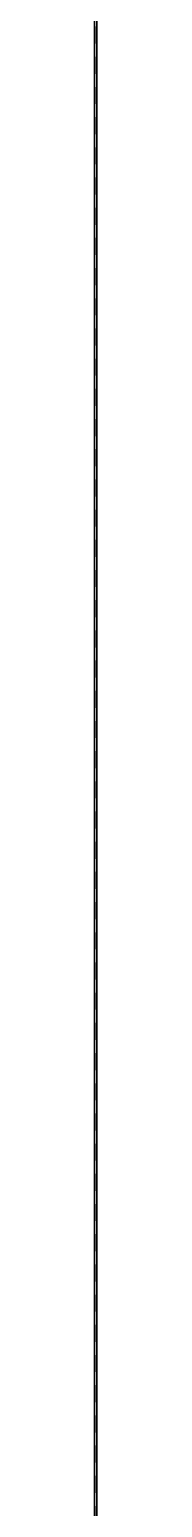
# Model space of a CAD drawing. Extents: x 11992 to 29481, y -6727 to 6811.
# Drawn here: x 14399.61 to 14399.63, y 1863.53 to 1874.64 of the extents above; entities that cross this region are included whole.
import ezdxf

# ---------------------------------------------------------------- set-up
doc = ezdxf.new("R2010")
doc.units = 0
doc.header["$MEASUREMENT"] = 0
doc.linetypes.add('DASHED', pattern=[19.05, 12.7, -6.35])
doc.layers.get('0').update_dxf_attribs({"color": 8, "linetype": 'CONTINUOUS'})
doc.layers.add('DQ-BEAM-DASH', color=8, linetype='DASHED')
doc.layers.add('WALL', color=8, linetype='CONTINUOUS')

# ---------------------------------------------------------------- blocks, each defined once
blk = doc.blocks.new('MB-B')
at = {"layer": 'DQ-BEAM-DASH', "ltscale": 0.01}
blk.add_line((-15700, 7400), (-15700, 5200.001), dxfattribs=at)

msp = doc.modelspace()

# ---------------------------------------------------------------- linework, layer by layer
for p, q in [((14399.619, 630.595, -2440.428), (14399.629, 3630.597, -2440.428)), ((14399.625, 1873.984, -1993.265), (14399.625, 1874.923, -2006.062)), ((14399.625, 1874.837, -2057.245), (14399.625, 1873.855, -2070.039)), ((14399.625, 1874.444, -2441.52), (14399.625, 1874.445, -2441.586)), ((14399.625, 1874.445, -2441.586), (14399.625, 1874.442, -2441.652)), ((14399.625, 1874.439, -2441.455), (14399.625, 1874.444, -2441.52)), ((14399.625, 1874.442, -2441.652), (14399.625, 1874.434, -2441.717)), ((14399.625, 1874.43, -2441.39), (14399.625, 1874.439, -2441.455)), ((14399.625, 1874.434, -2441.717), (14399.625, 1874.423, -2441.783)), ((14399.625, 1874.417, -2441.327), (14399.625, 1874.43, -2441.39)), ((14399.625, 1874.423, -2441.783), (14399.625, 1874.408, -2441.848)), ((14399.625, 1874.362, -2441.085), (14399.625, 1874.418, -2441.327)), ((14399.625, 1874.408, -2441.848), (14399.625, 1874.389, -2441.911)), ((14399.625, 1874.389, -2441.911), (14399.625, 1874.367, -2441.974)), ((14399.625, 1874.367, -2441.974), (14399.625, 1874.341, -2442.035)), ((14399.625, 1874.306, -2440.844), (14399.625, 1874.362, -2441.085)), ((14399.625, 1874.341, -2442.035), (14399.625, 1874.311, -2442.093)), ((14399.625, 1874.311, -2442.093), (14399.625, 1874.275, -2442.155)), ((14399.625, 1874.25, -2440.602), (14399.625, 1874.306, -2440.844)), ((14399.625, 1874.275, -2442.155), (14399.625, 1874.235, -2442.215)), ((14399.625, 1874.193, -2440.361), (14399.625, 1874.25, -2440.602)), ((14399.625, 1874.235, -2442.215), (14399.625, 1874.192, -2442.272)), ((14399.625, 1874.137, -2440.119), (14399.625, 1874.193, -2440.361)), ((14399.625, 1874.192, -2442.272), (14399.625, 1874.145, -2442.326)), ((14399.625, 1874.145, -2442.326), (14399.625, 1874.095, -2442.378)), ((14399.625, 1874.081, -2439.878), (14399.625, 1874.137, -2440.119)), ((14399.625, 1874.095, -2442.378), (14399.625, 1874.043, -2442.428)), ((14399.625, 1874.025, -2439.636), (14399.625, 1874.081, -2439.878)), ((14399.625, 1874.043, -2442.428), (14399.625, 1873.988, -2442.475)), ((14399.625, 1873.968, -2439.395), (14399.625, 1874.025, -2439.636)), ((14399.625, 1873.988, -2442.475), (14399.625, 1873.932, -2442.52)), ((14399.625, 1872.661, -1980.467), (14399.625, 1873.984, -1993.265)), ((14399.625, 1873.912, -2439.153), (14399.625, 1873.968, -2439.395)), ((14399.625, 1873.932, -2442.52), (14399.625, 1873.873, -2442.564)), ((14399.625, 1873.856, -2438.912), (14399.625, 1873.912, -2439.153)), ((14399.625, 1873.873, -2442.564), (14399.625, 1873.813, -2442.605)), ((14399.625, 1873.799, -2438.67), (14399.625, 1873.856, -2438.912)), ((14399.625, 1873.855, -2070.039), (14399.625, 1872.488, -2082.832)), ((14399.625, 1873.813, -2442.605), (14399.625, 1873.752, -2442.645)), ((14399.625, 1873.743, -2438.429), (14399.625, 1873.799, -2438.67)), ((14399.625, 1873.752, -2442.645), (14399.625, 1873.689, -2442.682)), ((14399.625, 1873.724, -2438.357), (14399.625, 1873.743, -2438.429)), ((14399.625, 1873.7, -2438.288), (14399.625, 1873.724, -2438.357)), ((14399.625, 1873.672, -2438.221), (14399.625, 1873.7, -2438.288)), ((14399.625, 1873.689, -2442.682), (14399.625, 1873.639, -2442.711)), ((14399.625, 1873.638, -2438.156), (14399.625, 1873.672, -2438.221)), ((14399.625, 1873.639, -2442.711), (14399.625, 1873.589, -2442.739)), ((14399.625, 1873.6, -2438.093), (14399.625, 1873.638, -2438.156)), ((14399.625, 1873.559, -2438.033), (14399.625, 1873.6, -2438.093)), ((14399.625, 1873.589, -2442.739), (14399.625, 1873.538, -2442.765)), ((14399.625, 1873.513, -2437.975), (14399.625, 1873.559, -2438.033)), ((14399.625, 1873.538, -2442.765), (14399.625, 1873.487, -2442.791)), ((14399.625, 1873.463, -2437.921), (14399.625, 1873.513, -2437.975)), ((14399.625, 1873.487, -2442.791), (14399.625, 1873.436, -2442.816)), ((14399.625, 1873.41, -2437.87), (14399.625, 1873.463, -2437.921)), ((14399.625, 1873.436, -2442.816), (14399.625, 1873.384, -2442.841)), ((14399.625, 1873.355, -2437.823), (14399.625, 1873.41, -2437.87)), ((14399.625, 1873.384, -2442.841), (14399.625, 1873.332, -2442.865)), ((14399.625, 1873.296, -2437.78), (14399.625, 1873.355, -2437.823)), ((14399.625, 1873.342, -2436.627), (14399.625, 1873.349, -2436.732)), ((14399.625, 1873.349, -2436.732), (14399.625, 1873.347, -2436.835)), ((14399.625, 1873.347, -2436.835), (14399.625, 1873.336, -2436.934)), ((14399.625, 1873.326, -2436.518), (14399.625, 1873.342, -2436.627)), ((14399.625, 1873.336, -2436.934), (14399.625, 1873.316, -2437.03)), ((14399.625, 1873.332, -2442.865), (14399.625, 1873.281, -2442.888)), ((14399.625, 1871.805, -2429.048), (14399.625, 1873.326, -2436.518)), ((14399.625, 1873.316, -2437.03), (14399.625, 1873.287, -2437.122)), ((14399.625, 1873.234, -2437.74), (14399.625, 1873.296, -2437.78)), ((14399.625, 1873.287, -2437.122), (14399.625, 1873.25, -2437.211)), ((14399.625, 1873.281, -2442.888), (14399.625, 1873.228, -2442.911)), ((14399.625, 1873.25, -2437.211), (14399.625, 1873.203, -2437.297)), ((14399.625, 1873.201, -2437.721), (14399.625, 1873.234, -2437.74)), ((14399.625, 1873.228, -2442.911), (14399.625, 1873.176, -2442.933)), ((14399.625, 1873.203, -2437.297), (14399.625, 1873.147, -2437.38)), ((14399.625, 1873.168, -2437.703), (14399.625, 1873.201, -2437.721)), ((14399.625, 1873.176, -2442.933), (14399.625, 1873.123, -2442.955)), ((14399.625, 1873.134, -2437.686), (14399.625, 1873.168, -2437.703)), ((14399.625, 1873.147, -2437.38), (14399.625, 1873.082, -2437.459)), ((14399.625, 1873.1, -2437.671), (14399.625, 1873.134, -2437.686)), ((14399.625, 1873.123, -2442.955), (14399.625, 1873.07, -2442.976)), ((14399.625, 1873.065, -2437.656), (14399.625, 1873.1, -2437.671)), ((14399.625, 1873.082, -2437.459), (14399.625, 1873.009, -2437.535)), ((14399.625, 1873.07, -2442.976), (14399.625, 1872.998, -2443.005)), ((14399.625, 1873.03, -2437.642), (14399.625, 1873.065, -2437.656)), ((14399.625, 1864.302, -2393.214), (14399.625, 1873.063, -2436.385)), ((14399.625, 1872.994, -2437.63), (14399.625, 1873.03, -2437.642)), ((14399.625, 1873.009, -2437.535), (14399.625, 1872.926, -2437.608)), ((14399.625, 1872.998, -2443.005), (14399.625, 1872.926, -2443.034)), ((14399.625, 1872.958, -2437.618), (14399.625, 1872.994, -2437.63)), ((14399.625, 1872.922, -2437.607), (14399.625, 1872.958, -2437.618)), ((14399.625, 1872.926, -2443.034), (14399.625, 1872.854, -2443.061)), ((14399.625, 1872.885, -2437.597), (14399.625, 1872.922, -2437.607)), ((14399.625, 1861.968, -2382.668), (14399.625, 1872.888, -2436.366)), ((14399.625, 1872.849, -2437.588), (14399.625, 1872.885, -2437.597)), ((14399.625, 1872.854, -2443.061), (14399.625, 1872.782, -2443.089)), ((14399.625, 1872.812, -2437.579), (14399.625, 1872.849, -2437.588)), ((14399.625, 1872.79, -2437.575), (14399.625, 1872.812, -2437.579)), ((14399.625, 1872.768, -2437.57), (14399.625, 1872.79, -2437.575)), ((14399.625, 1872.782, -2443.089), (14399.625, 1872.709, -2443.116)), ((14399.625, 1872.746, -2437.566), (14399.625, 1872.768, -2437.57)), ((14399.625, 1872.725, -2437.563), (14399.625, 1872.746, -2437.566)), ((14399.625, 1872.703, -2437.559), (14399.625, 1872.725, -2437.563)), ((14399.625, 1872.709, -2443.116), (14399.625, 1872.636, -2443.143)), ((14399.625, 1872.681, -2437.556), (14399.625, 1872.703, -2437.559)), ((14399.625, 1872.659, -2437.553), (14399.625, 1872.681, -2437.556)), ((14399.625, 1870.954, -1967.669), (14399.625, 1872.661, -1980.467)), ((14399.625, 1872.637, -2437.55), (14399.625, 1872.659, -2437.553)), ((14399.625, 1872.615, -2437.548), (14399.625, 1872.637, -2437.55)), ((14399.625, 1872.636, -2443.143), (14399.625, 1872.563, -2443.169)), ((14399.625, 1872.592, -2437.545), (14399.625, 1872.615, -2437.548)), ((14399.625, 1872.57, -2437.543), (14399.625, 1872.592, -2437.545)), ((14399.625, 1872.548, -2437.541), (14399.625, 1872.57, -2437.543)), ((14399.625, 1872.563, -2443.169), (14399.625, 1872.49, -2443.195)), ((14399.625, 1872.522, -2437.539), (14399.625, 1872.548, -2437.541)), ((14399.625, 1872.497, -2437.537), (14399.625, 1872.522, -2437.539)), ((14399.625, 1872.471, -2437.535), (14399.625, 1872.497, -2437.537)), ((14399.625, 1872.49, -2443.195), (14399.625, 1872.417, -2443.221)), ((14399.625, 1872.488, -2082.832), (14399.625, 1870.738, -2095.624)), ((14399.625, 1872.445, -2437.534), (14399.625, 1872.471, -2437.535)), ((14399.625, 1872.419, -2437.532), (14399.625, 1872.445, -2437.534)), ((14399.625, 1872.393, -2437.531), (14399.625, 1872.419, -2437.532)), ((14399.625, 1872.417, -2443.221), (14399.625, 1872.344, -2443.246)), ((14399.625, 1872.367, -2437.53), (14399.625, 1872.393, -2437.531)), ((14399.625, 1861.329, -2382.668), (14399.625, 1872.381, -2436.366)), ((14399.625, 1872.341, -2437.53), (14399.625, 1872.367, -2437.53)), ((14399.625, 1872.344, -2443.246), (14399.625, 1872.27, -2443.271)), ((14399.625, 1872.315, -2437.529), (14399.625, 1872.341, -2437.53)), ((14399.625, 1872.289, -2437.529), (14399.625, 1872.315, -2437.529)), ((14399.625, 1872.263, -2437.529), (14399.625, 1872.289, -2437.529)), ((14399.625, 1872.27, -2443.271), (14399.625, 1872.196, -2443.296)), ((14399.625, 1872.237, -2437.528), (14399.625, 1872.263, -2437.529)), ((14399.625, 1872.124, -2437.53), (14399.625, 1872.237, -2437.528)), ((14399.625, 1872.196, -2443.296), (14399.625, 1872.01, -2443.357)), ((14399.625, 1872.01, -2437.533), (14399.625, 1872.124, -2437.53)), ((14399.625, 1860.929, -2382.65), (14399.625, 1872.083, -2436.385)), ((14399.625, 1871.897, -2437.539), (14399.625, 1872.01, -2437.533)), ((14399.625, 1872.01, -2443.357), (14399.625, 1871.822, -2443.416)), ((14399.625, 1871.784, -2437.545), (14399.625, 1871.897, -2437.539)), ((14399.625, 1871.822, -2443.416), (14399.625, 1871.634, -2443.473)), ((14399.625, 1870.284, -2421.578), (14399.625, 1871.805, -2429.048)), ((14399.625, 1871.67, -2437.554), (14399.625, 1871.784, -2437.545)), ((14399.625, 1871.557, -2437.563), (14399.625, 1871.67, -2437.554)), ((14399.625, 1871.634, -2443.473), (14399.625, 1871.446, -2443.529)), ((14399.625, 1871.444, -2437.574), (14399.625, 1871.557, -2437.563)), ((14399.625, 1871.446, -2443.529), (14399.625, 1871.257, -2443.583)), ((14399.625, 1871.332, -2437.587), (14399.625, 1871.444, -2437.574)), ((14399.625, 1871.219, -2437.6), (14399.625, 1871.332, -2437.587)), ((14399.625, 1871.257, -2443.583), (14399.625, 1871.068, -2443.636)), ((14399.625, 1871.106, -2437.614), (14399.625, 1871.219, -2437.6)), ((14399.625, 1870.994, -2437.629), (14399.625, 1871.106, -2437.614)), ((14399.625, 1871.068, -2443.636), (14399.625, 1870.878, -2443.687)), ((14399.625, 1870.881, -2437.645), (14399.625, 1870.994, -2437.629)), ((14399.625, 1868.862, -1954.87), (14399.625, 1870.954, -1967.669)), ((14399.625, 1870.728, -2437.667), (14399.625, 1870.881, -2437.645)), ((14399.625, 1870.878, -2443.687), (14399.625, 1870.688, -2443.737)), ((14399.625, 1870.738, -2095.624), (14399.625, 1868.603, -2108.416)), ((14399.625, 1870.575, -2437.69), (14399.625, 1870.728, -2437.667)), ((14399.625, 1870.688, -2443.737), (14399.625, 1870.498, -2443.785)), ((14399.625, 1870.422, -2437.715), (14399.625, 1870.575, -2437.69)), ((14399.625, 1870.498, -2443.785), (14399.625, 1870.307, -2443.833)), ((14399.625, 1870.269, -2437.74), (14399.625, 1870.422, -2437.715)), ((14399.625, 1870.307, -2443.833), (14399.625, 1870.116, -2443.879)), ((14399.625, 1868.764, -2414.108), (14399.625, 1870.284, -2421.578)), ((14399.625, 1870.117, -2437.766), (14399.625, 1870.269, -2437.74)), ((14399.625, 1869.964, -2437.794), (14399.625, 1870.117, -2437.766)), ((14399.625, 1870.116, -2443.879), (14399.625, 1869.925, -2443.924)), ((14399.625, 1869.812, -2437.822), (14399.625, 1869.964, -2437.794)), ((14399.625, 1869.925, -2443.924), (14399.625, 1869.73, -2443.969)), ((14399.625, 1869.66, -2437.851), (14399.625, 1869.812, -2437.822)), ((14399.625, 1869.73, -2443.969), (14399.625, 1869.534, -2444.013)), ((14399.625, 1869.508, -2437.881), (14399.625, 1869.66, -2437.851)), ((14399.625, 1869.534, -2444.013), (14399.625, 1869.338, -2444.056)), ((14399.625, 1869.356, -2437.912), (14399.625, 1869.508, -2437.881)), ((14399.625, 1869.205, -2437.943), (14399.625, 1869.356, -2437.912)), ((14399.625, 1869.338, -2444.056), (14399.625, 1869.141, -2444.098)), ((14399.625, 1869.054, -2437.975), (14399.625, 1869.205, -2437.943)), ((14399.625, 1869.141, -2444.098), (14399.625, 1868.944, -2444.138)), ((14399.625, 1868.894, -2438.01), (14399.625, 1869.054, -2437.975)), ((14399.625, 1868.944, -2444.138), (14399.625, 1868.747, -2444.178)), ((14399.625, 1868.734, -2438.046), (14399.625, 1868.894, -2438.01)), ((14399.625, 1868.863, -1954.87), (14399.625, 1868.742, -1954.198)), ((14399.625, 1867.245, -2406.637), (14399.625, 1868.764, -2414.108)), ((14399.625, 1868.747, -2444.178), (14399.625, 1868.55, -2444.215)), ((14399.625, 1868.742, -1954.198), (14399.625, 1868.621, -1953.527)), ((14399.625, 1868.575, -2438.082), (14399.625, 1868.734, -2438.046)), ((14399.625, 1868.621, -1953.527), (14399.625, 1868.498, -1952.856)), ((14399.625, 1868.502, -2108.968), (14399.625, 1868.603, -2108.416)), ((14399.625, 1868.415, -2438.119), (14399.625, 1868.575, -2438.082)), ((14399.625, 1868.55, -2444.215), (14399.625, 1868.353, -2444.251)), ((14399.625, 1868.401, -2109.518), (14399.625, 1868.502, -2108.968)), ((14399.625, 1868.498, -1952.856), (14399.625, 1868.374, -1952.186)), ((14399.625, 1868.256, -2438.158), (14399.625, 1868.415, -2438.119)), ((14399.625, 1868.299, -2110.069), (14399.625, 1868.401, -2109.518)), ((14399.625, 1868.374, -1952.186), (14399.625, 1868.25, -1951.515)), ((14399.625, 1868.353, -2444.251), (14399.625, 1868.155, -2444.286)), ((14399.625, 1868.196, -2110.62), (14399.625, 1868.299, -2110.069)), ((14399.625, 1868.097, -2438.197), (14399.625, 1868.256, -2438.158)), ((14399.625, 1868.25, -1951.515), (14399.625, 1868.124, -1950.845)), ((14399.625, 1868.092, -2111.17), (14399.625, 1868.196, -2110.62)), ((14399.625, 1868.155, -2444.286), (14399.625, 1867.957, -2444.318)), ((14399.625, 1868.124, -1950.845), (14399.625, 1867.997, -1950.175)), ((14399.625, 1867.939, -2438.236), (14399.625, 1868.097, -2438.197)), ((14399.625, 1867.988, -2111.721), (14399.625, 1868.092, -2111.17)), ((14399.625, 1867.997, -1950.175), (14399.625, 1867.869, -1949.505)), ((14399.625, 1867.883, -2112.271), (14399.625, 1867.988, -2111.721)), ((14399.625, 1867.957, -2444.318), (14399.625, 1867.758, -2444.349)), ((14399.625, 1867.78, -2438.277), (14399.625, 1867.939, -2438.236)), ((14399.625, 1867.777, -2112.821), (14399.625, 1867.883, -2112.271)), ((14399.625, 1867.869, -1949.505), (14399.625, 1867.74, -1948.835)), ((14399.625, 1867.622, -2438.318), (14399.625, 1867.78, -2438.277)), ((14399.625, 1867.671, -2113.371), (14399.625, 1867.777, -2112.821)), ((14399.625, 1867.758, -2444.349), (14399.625, 1867.56, -2444.378)), ((14399.625, 1867.74, -1948.835), (14399.625, 1867.61, -1948.166)), ((14399.625, 1867.563, -2113.92), (14399.625, 1867.671, -2113.371)), ((14399.625, 1867.464, -2438.361), (14399.625, 1867.622, -2438.318)), ((14399.625, 1867.61, -1948.166), (14399.625, 1867.479, -1947.497)), ((14399.625, 1867.456, -2114.47), (14399.625, 1867.563, -2113.92)), ((14399.625, 1867.56, -2444.378), (14399.625, 1867.483, -2444.389)), ((14399.625, 1867.483, -2444.389), (14399.625, 1867.405, -2444.399)), ((14399.625, 1867.479, -1947.497), (14399.625, 1867.347, -1946.827)), ((14399.625, 1867.306, -2438.404), (14399.625, 1867.464, -2438.361)), ((14399.625, 1867.347, -2115.02), (14399.625, 1867.456, -2114.47)), ((14399.625, 1867.405, -2444.399), (14399.625, 1867.328, -2444.409)), ((14399.625, 1867.347, -1946.827), (14399.625, 1867.289, -1946.554)), ((14399.625, 1867.281, -2115.329), (14399.625, 1867.347, -2115.02)), ((14399.625, 1867.328, -2444.409), (14399.625, 1867.251, -2444.419)), ((14399.625, 1867.148, -2438.448), (14399.625, 1867.306, -2438.404)), ((14399.625, 1867.289, -1946.554), (14399.625, 1867.225, -1946.283)), ((14399.625, 1867.206, -2115.636), (14399.625, 1867.281, -2115.329)), ((14399.625, 1867.251, -2444.419), (14399.625, 1867.174, -2444.428)), ((14399.625, 1865.726, -2399.167), (14399.625, 1867.245, -2406.637)), ((14399.625, 1867.225, -1946.283), (14399.625, 1867.153, -1946.013)), ((14399.625, 1867.123, -2115.942), (14399.625, 1867.206, -2115.636)), ((14399.625, 1867.174, -2444.428), (14399.625, 1867.097, -2444.437)), ((14399.625, 1867.153, -1946.013), (14399.625, 1867.075, -1945.744)), ((14399.625, 1867.013, -2438.487), (14399.625, 1867.148, -2438.448)), ((14399.625, 1867.03, -2116.245), (14399.625, 1867.123, -2115.942)), ((14399.625, 1867.097, -2444.437), (14399.625, 1867.019, -2444.446)), ((14399.625, 1867.075, -1945.744), (14399.625, 1866.99, -1945.478)), ((14399.625, 1866.929, -2116.545), (14399.625, 1867.03, -2116.245)), ((14399.625, 1867.019, -2444.446), (14399.625, 1866.942, -2444.453)), ((14399.625, 1866.878, -2438.526), (14399.625, 1867.013, -2438.487)), ((14399.625, 1866.99, -1945.478), (14399.625, 1866.898, -1945.214)), ((14399.625, 1866.942, -2444.453), (14399.625, 1866.864, -2444.461)), ((14399.625, 1866.819, -2116.843), (14399.625, 1866.929, -2116.545)), ((14399.625, 1866.898, -1945.214), (14399.625, 1866.799, -1944.952)), ((14399.625, 1866.744, -2438.566), (14399.625, 1866.878, -2438.526)), ((14399.625, 1866.864, -2444.461), (14399.625, 1866.787, -2444.468)), ((14399.625, 1866.701, -2117.137), (14399.625, 1866.819, -2116.843)), ((14399.625, 1866.799, -1944.952), (14399.625, 1866.693, -1944.692)), ((14399.625, 1866.787, -2444.468), (14399.625, 1866.709, -2444.474)), ((14399.625, 1866.609, -2438.607), (14399.625, 1866.744, -2438.566)), ((14399.625, 1866.709, -2444.474), (14399.625, 1866.632, -2444.48)), ((14399.625, 1866.574, -2117.428), (14399.625, 1866.701, -2117.137)), ((14399.625, 1866.693, -1944.692), (14399.625, 1866.581, -1944.435)), ((14399.625, 1866.587, -2438.591), (14399.625, 1866.666, -2438.598)), ((14399.625, 1866.632, -2444.48), (14399.625, 1866.575, -2444.484)), ((14399.625, 1866.475, -2438.649), (14399.625, 1866.609, -2438.607)), ((14399.625, 1866.512, -2438.572), (14399.625, 1866.587, -2438.591)), ((14399.625, 1866.581, -1944.435), (14399.625, 1866.462, -1944.181)), ((14399.625, 1866.575, -2444.484), (14399.625, 1866.518, -2444.487)), ((14399.625, 1866.438, -2117.716), (14399.625, 1866.574, -2117.428)), ((14399.625, 1866.518, -2444.487), (14399.625, 1866.462, -2444.49)), ((14399.625, 1866.44, -2438.539), (14399.625, 1866.512, -2438.572)), ((14399.625, 1866.342, -2438.692), (14399.625, 1866.475, -2438.649)), ((14399.625, 1866.462, -2444.49), (14399.625, 1866.405, -2444.493)), ((14399.625, 1866.462, -1944.181), (14399.625, 1866.337, -1943.93)), ((14399.625, 1866.372, -2438.493), (14399.625, 1866.44, -2438.539)), ((14399.625, 1866.294, -2117.999), (14399.625, 1866.438, -2117.716)), ((14399.625, 1866.405, -2444.493), (14399.625, 1866.348, -2444.495)), ((14399.625, 1866.307, -2438.433), (14399.625, 1866.372, -2438.493)), ((14399.625, 1866.348, -2444.495), (14399.625, 1866.292, -2444.496)), ((14399.625, 1866.208, -2438.735), (14399.625, 1866.342, -2438.692)), ((14399.625, 1866.337, -1943.93), (14399.625, 1866.204, -1943.682)), ((14399.625, 1866.245, -2438.361), (14399.625, 1866.307, -2438.433)), ((14399.625, 1866.141, -2118.279), (14399.625, 1866.294, -2117.999)), ((14399.625, 1866.292, -2444.496), (14399.625, 1866.235, -2444.497)), ((14399.625, 1866.188, -2438.276), (14399.625, 1866.245, -2438.361)), ((14399.625, 1866.235, -2444.497), (14399.625, 1866.178, -2444.497)), ((14399.625, 1866.075, -2438.78), (14399.625, 1866.208, -2438.735)), ((14399.625, 1866.204, -1943.682), (14399.625, 1866.061, -1943.429)), ((14399.625, 1866.134, -2438.177), (14399.625, 1866.188, -2438.276)), ((14399.625, 1866.178, -2444.497), (14399.625, 1866.121, -2444.496)), ((14399.625, 1865.98, -2118.554), (14399.625, 1866.141, -2118.279)), ((14399.625, 1866.083, -2438.065), (14399.625, 1866.134, -2438.177)), ((14399.625, 1866.121, -2444.496), (14399.625, 1866.064, -2444.495)), ((14399.625, 1866.036, -2437.94), (14399.625, 1866.083, -2438.065)), ((14399.625, 1865.942, -2438.826), (14399.625, 1866.075, -2438.78)), ((14399.625, 1866.064, -2444.495), (14399.625, 1866.008, -2444.493)), ((14399.625, 1866.061, -1943.429), (14399.625, 1865.91, -1943.18)), ((14399.625, 1865.992, -2437.802), (14399.625, 1866.036, -2437.94)), ((14399.625, 1866.008, -2444.493), (14399.625, 1865.951, -2444.49)), ((14399.625, 1865.952, -2437.651), (14399.625, 1865.992, -2437.802)), ((14399.625, 1865.825, -2118.801), (14399.625, 1865.98, -2118.554)), ((14399.625, 1865.952, -2437.651), (14399.625, 1865.864, -2437.678)), ((14399.625, 1865.951, -2444.49), (14399.625, 1865.911, -2444.487)), ((14399.625, 1865.81, -2438.873), (14399.625, 1865.942, -2438.826)), ((14399.625, 1865.911, -2444.487), (14399.625, 1865.872, -2444.484)), ((14399.625, 1865.91, -1943.18), (14399.625, 1865.752, -1942.934)), ((14399.625, 1865.872, -2444.484), (14399.625, 1865.832, -2444.48)), ((14399.625, 1865.864, -2437.678), (14399.625, 1865.778, -2437.705)), ((14399.625, 1865.832, -2444.48), (14399.625, 1865.793, -2444.476)), ((14399.625, 1865.664, -2119.044), (14399.625, 1865.825, -2118.801)), ((14399.625, 1865.678, -2438.922), (14399.625, 1865.81, -2438.873)), ((14399.625, 1865.793, -2444.476), (14399.625, 1865.754, -2444.471)), ((14399.625, 1865.778, -2437.705), (14399.625, 1865.692, -2437.733)), ((14399.625, 1865.754, -2444.471), (14399.625, 1865.714, -2444.465)), ((14399.625, 1865.752, -1942.934), (14399.625, 1865.587, -1942.693)), ((14399.625, 1864.207, -2391.696), (14399.625, 1865.726, -2399.167)), ((14399.625, 1865.714, -2444.465), (14399.625, 1865.675, -2444.458)), ((14399.625, 1865.692, -2437.733), (14399.625, 1865.608, -2437.76)), ((14399.625, 1865.547, -2438.971), (14399.625, 1865.678, -2438.922)), ((14399.625, 1865.675, -2444.458), (14399.625, 1865.636, -2444.451)), ((14399.625, 1865.496, -2119.283), (14399.625, 1865.664, -2119.044)), ((14399.625, 1865.636, -2444.451), (14399.625, 1865.598, -2444.443)), ((14399.625, 1865.608, -2437.76), (14399.625, 1865.525, -2437.787)), ((14399.625, 1865.598, -2444.443), (14399.625, 1865.559, -2444.434)), ((14399.625, 1865.587, -1942.693), (14399.625, 1865.416, -1942.456)), ((14399.625, 1865.559, -2444.434), (14399.625, 1865.521, -2444.424)), ((14399.625, 1865.478, -2438.998), (14399.625, 1865.547, -2438.971)), ((14399.625, 1865.525, -2437.787), (14399.625, 1865.442, -2437.814)), ((14399.625, 1865.521, -2444.424), (14399.625, 1865.483, -2444.413)), ((14399.625, 1865.321, -2119.517), (14399.625, 1865.496, -2119.283)), ((14399.625, 1865.483, -2444.413), (14399.625, 1865.45, -2444.403)), ((14399.625, 1865.41, -2439.025), (14399.625, 1865.478, -2438.998)), ((14399.625, 1865.45, -2444.403), (14399.625, 1865.418, -2444.392)), ((14399.625, 1865.442, -2437.814), (14399.625, 1865.362, -2437.841)), ((14399.625, 1865.418, -2444.392), (14399.625, 1865.386, -2444.38)), ((14399.625, 1865.416, -1942.456), (14399.625, 1865.238, -1942.224)), ((14399.625, 1865.342, -2439.052), (14399.625, 1865.41, -2439.025)), ((14399.625, 1865.386, -2444.38), (14399.625, 1865.355, -2444.368)), ((14399.625, 1865.362, -2437.841), (14399.625, 1865.282, -2437.868)), ((14399.625, 1865.355, -2444.368), (14399.625, 1865.324, -2444.355)), ((14399.625, 1865.274, -2439.08), (14399.625, 1865.342, -2439.052)), ((14399.625, 1865.324, -2444.355), (14399.625, 1865.293, -2444.34)), ((14399.625, 1865.139, -2119.747), (14399.625, 1865.321, -2119.517)), ((14399.625, 1865.293, -2444.34), (14399.625, 1865.262, -2444.326)), ((14399.625, 1865.282, -2437.868), (14399.625, 1865.204, -2437.895)), ((14399.625, 1865.207, -2439.109), (14399.625, 1865.274, -2439.08)), ((14399.625, 1865.262, -2444.326), (14399.625, 1865.232, -2444.31)), ((14399.625, 1865.238, -1942.224), (14399.625, 1865.054, -1941.996)), ((14399.625, 1865.232, -2444.31), (14399.625, 1865.203, -2444.293)), ((14399.625, 1865.14, -2439.138), (14399.625, 1865.207, -2439.109)), ((14399.625, 1865.204, -2437.895), (14399.625, 1865.127, -2437.922)), ((14399.625, 1865.203, -2444.293), (14399.625, 1865.174, -2444.276)), ((14399.625, 1865.174, -2444.276), (14399.625, 1865.145, -2444.258)), ((14399.625, 1865.145, -2444.258), (14399.625, 1865.117, -2444.239)), ((14399.625, 1865.073, -2439.169), (14399.625, 1865.14, -2439.138)), ((14399.625, 1864.951, -2119.971), (14399.625, 1865.139, -2119.747)), ((14399.625, 1865.127, -2437.922), (14399.625, 1865.052, -2437.949)), ((14399.625, 1865.117, -2444.239), (14399.625, 1865.064, -2444.199)), ((14399.625, 1865.007, -2439.2), (14399.625, 1865.073, -2439.169)), ((14399.625, 1865.064, -2444.199), (14399.625, 1865.014, -2444.156)), ((14399.625, 1865.054, -1941.996), (14399.625, 1864.862, -1941.774)), ((14399.625, 1865.052, -2437.949), (14399.625, 1864.978, -2437.975)), ((14399.625, 1865.014, -2444.156), (14399.625, 1864.966, -2444.111)), ((14399.625, 1864.942, -2439.233), (14399.625, 1865.007, -2439.2)), ((14399.625, 1864.978, -2437.975), (14399.625, 1864.907, -2438.002)), ((14399.625, 1864.966, -2444.111), (14399.625, 1864.92, -2444.062)), ((14399.625, 1864.757, -2120.191), (14399.625, 1864.951, -2119.971)), ((14399.625, 1864.876, -2439.266), (14399.625, 1864.942, -2439.233)), ((14399.625, 1864.92, -2444.062), (14399.625, 1864.878, -2444.011)), ((14399.625, 1864.907, -2438.002), (14399.625, 1864.837, -2438.028)), ((14399.625, 1864.878, -2444.011), (14399.625, 1864.839, -2443.958)), ((14399.625, 1864.812, -2439.301), (14399.625, 1864.876, -2439.266)), ((14399.625, 1864.862, -1941.774), (14399.625, 1864.665, -1941.557)), ((14399.625, 1864.839, -2443.958), (14399.625, 1864.803, -2443.902)), ((14399.625, 1864.837, -2438.028), (14399.625, 1864.768, -2438.054)), ((14399.625, 1864.748, -2439.337), (14399.625, 1864.812, -2439.301)), ((14399.625, 1864.803, -2443.902), (14399.625, 1864.771, -2443.845)), ((14399.625, 1864.771, -2443.845), (14399.625, 1864.742, -2443.785)), ((14399.625, 1864.768, -2438.054), (14399.625, 1864.701, -2438.079)), ((14399.625, 1864.556, -2120.405), (14399.625, 1864.757, -2120.191)), ((14399.625, 1864.705, -2439.362), (14399.625, 1864.748, -2439.337)), ((14399.625, 1864.742, -2443.785), (14399.625, 1864.717, -2443.724)), ((14399.625, 1864.717, -2443.724), (14399.625, 1864.696, -2443.661)), ((14399.625, 1864.662, -2439.388), (14399.625, 1864.705, -2439.362)), ((14399.625, 1864.701, -2438.079), (14399.625, 1864.636, -2438.105)), ((14399.625, 1864.696, -2443.661), (14399.625, 1864.68, -2443.597)), ((14399.625, 1864.68, -2443.596), (14399.625, 1864.624, -2443.355)), ((14399.625, 1864.665, -1941.557), (14399.625, 1864.461, -1941.346)), ((14399.625, 1864.619, -2439.415), (14399.625, 1864.662, -2439.388)), ((14399.625, 1864.636, -2438.105), (14399.625, 1864.573, -2438.13)), ((14399.625, 1864.624, -2443.355), (14399.625, 1864.567, -2443.114)), ((14399.625, 1864.578, -2439.442), (14399.625, 1864.619, -2439.415)), ((14399.625, 1864.537, -2439.471), (14399.625, 1864.578, -2439.442)), ((14399.625, 1864.573, -2438.13), (14399.625, 1864.511, -2438.155)), ((14399.625, 1864.567, -2443.114), (14399.625, 1864.511, -2442.872)), ((14399.625, 1864.349, -2120.613), (14399.625, 1864.556, -2120.405)), ((14399.625, 1864.496, -2439.5), (14399.625, 1864.537, -2439.471)), ((14399.625, 1864.511, -2442.872), (14399.625, 1864.454, -2442.631)), ((14399.625, 1864.511, -2438.155), (14399.625, 1864.451, -2438.18)), ((14399.625, 1864.457, -2439.531), (14399.625, 1864.496, -2439.5)), ((14399.625, 1864.461, -1941.346), (14399.625, 1864.251, -1941.14)), ((14399.625, 1864.418, -2439.562), (14399.625, 1864.457, -2439.531)), ((14399.625, 1864.454, -2442.631), (14399.625, 1864.398, -2442.389)), ((14399.625, 1864.451, -2438.18), (14399.625, 1864.392, -2438.205)), ((14399.625, 1864.381, -2439.595), (14399.625, 1864.418, -2439.562)), ((14399.625, 1864.398, -2442.389), (14399.625, 1864.342, -2442.148)), ((14399.625, 1864.392, -2438.205), (14399.625, 1864.336, -2438.23)), ((14399.625, 1864.344, -2439.629), (14399.625, 1864.381, -2439.595)), ((14399.625, 1864.372, -2439.604), (14399.625, 1864.266, -2439.575)), ((14399.625, 1864.135, -2120.816), (14399.625, 1864.349, -2120.613)), ((14399.625, 1864.309, -2439.664), (14399.625, 1864.344, -2439.629)), ((14399.625, 1864.342, -2442.148), (14399.625, 1864.286, -2441.906)), ((14399.625, 1864.336, -2438.23), (14399.625, 1864.281, -2438.254)), ((14399.625, 1864.275, -2439.701), (14399.625, 1864.309, -2439.664)), ((14399.625, 1856.548, -2354.904), (14399.625, 1864.302, -2393.214)), ((14399.625, 1864.286, -2441.906), (14399.625, 1864.229, -2441.665)), ((14399.625, 1864.281, -2438.254), (14399.625, 1864.228, -2438.278)), ((14399.625, 1864.245, -2439.735), (14399.625, 1864.275, -2439.701)), ((14399.625, 1864.266, -2439.575), (14399.625, 1864.167, -2439.539)), ((14399.625, 1864.251, -1941.14), (14399.625, 1864.035, -1940.94)), ((14399.625, 1864.217, -2439.77), (14399.625, 1864.245, -2439.735)), ((14399.625, 1864.229, -2441.665), (14399.625, 1864.173, -2441.423)), ((14399.625, 1864.228, -2438.278), (14399.625, 1864.17, -2438.305)), ((14399.625, 1864.19, -2439.807), (14399.625, 1864.217, -2439.77)), ((14399.625, 1862.69, -2384.226), (14399.625, 1864.207, -2391.696)), ((14399.625, 1864.165, -2439.844), (14399.625, 1864.19, -2439.807)), ((14399.625, 1864.173, -2441.423), (14399.625, 1864.117, -2441.182)), ((14399.625, 1864.17, -2438.305), (14399.625, 1864.114, -2438.331)), ((14399.625, 1864.167, -2439.539), (14399.625, 1864.075, -2439.497)), ((14399.625, 1864.14, -2439.883), (14399.625, 1864.165, -2439.844)), ((14399.625, 1864.117, -2439.922), (14399.625, 1864.14, -2439.883)), ((14399.625, 1863.916, -2121.013), (14399.625, 1864.135, -2120.816)), ((14399.625, 1864.096, -2439.962), (14399.625, 1864.117, -2439.922)), ((14399.625, 1864.117, -2441.182), (14399.625, 1864.06, -2440.94)), ((14399.625, 1864.114, -2438.331), (14399.625, 1864.061, -2438.358)), ((14399.625, 1864.076, -2440.003), (14399.625, 1864.096, -2439.962)), ((14399.625, 1864.058, -2440.045), (14399.625, 1864.076, -2440.003)), ((14399.625, 1864.075, -2439.497), (14399.625, 1863.989, -2439.448)), ((14399.625, 1864.061, -2438.358), (14399.625, 1864.01, -2438.383)), ((14399.625, 1864.06, -2440.94), (14399.625, 1864.004, -2440.699)), ((14399.625, 1864.042, -2440.087), (14399.625, 1864.058, -2440.045)), ((14399.625, 1864.027, -2440.13), (14399.625, 1864.042, -2440.087)), ((14399.625, 1864.035, -1940.94), (14399.625, 1863.819, -1940.751)), ((14399.625, 1864.014, -2440.173), (14399.625, 1864.027, -2440.13)), ((14399.625, 1864.003, -2440.216), (14399.625, 1864.014, -2440.173)), ((14399.625, 1864.01, -2438.383), (14399.625, 1863.961, -2438.409)), ((14399.625, 1864.004, -2440.699), (14399.625, 1863.995, -2440.655)), ((14399.625, 1863.994, -2440.259), (14399.625, 1864.003, -2440.216)), ((14399.625, 1863.995, -2440.655), (14399.625, 1863.988, -2440.612)), ((14399.625, 1863.987, -2440.303), (14399.625, 1863.994, -2440.259)), ((14399.625, 1863.989, -2439.448), (14399.625, 1863.909, -2439.392)), ((14399.625, 1863.988, -2440.612), (14399.625, 1863.983, -2440.568)), ((14399.625, 1863.982, -2440.347), (14399.625, 1863.987, -2440.303)), ((14399.625, 1863.983, -2440.568), (14399.625, 1863.979, -2440.524)), ((14399.625, 1863.979, -2440.391), (14399.625, 1863.982, -2440.347)), ((14399.625, 1863.979, -2440.524), (14399.625, 1863.977, -2440.479)), ((14399.625, 1863.977, -2440.435), (14399.625, 1863.979, -2440.391)), ((14399.625, 1863.977, -2440.479), (14399.625, 1863.977, -2440.435)), ((14399.625, 1863.961, -2438.409), (14399.625, 1863.915, -2438.434)), ((14399.625, 1863.691, -2121.203), (14399.625, 1863.916, -2121.013)), ((14399.625, 1863.915, -2438.434), (14399.625, 1863.872, -2438.458)), ((14399.625, 1863.909, -2439.392), (14399.625, 1863.837, -2439.329)), ((14399.625, 1863.872, -2438.458), (14399.625, 1863.831, -2438.483)), ((14399.625, 1863.837, -2439.329), (14399.625, 1863.77, -2439.259)), ((14399.625, 1863.831, -2438.483), (14399.625, 1863.793, -2438.506)), ((14399.625, 1863.819, -1940.751), (14399.625, 1863.597, -1940.569)), ((14399.625, 1863.793, -2438.506), (14399.625, 1863.757, -2438.529)), ((14399.625, 1863.77, -2439.259), (14399.625, 1863.71, -2439.182)), ((14399.625, 1863.757, -2438.529), (14399.625, 1863.723, -2438.552)), ((14399.625, 1863.723, -2438.552), (14399.625, 1863.693, -2438.574)), ((14399.625, 1863.71, -2439.182), (14399.625, 1863.657, -2439.099)), ((14399.625, 1863.468, -2121.381), (14399.625, 1863.691, -2121.203)), ((14399.625, 1863.689, -2438.578), (14399.625, 1863.66, -2438.6)), ((14399.625, 1863.66, -2438.6), (14399.625, 1863.634, -2438.622)), ((14399.625, 1863.657, -2439.099), (14399.625, 1863.61, -2439.009)), ((14399.625, 1863.634, -2438.622), (14399.625, 1863.612, -2438.643)), ((14399.625, 1863.612, -2438.643), (14399.625, 1863.592, -2438.664)), ((14399.625, 1863.61, -2439.009), (14399.625, 1863.569, -2438.912)), ((14399.625, 1863.597, -1940.569), (14399.625, 1863.37, -1940.392)), ((14399.625, 1863.592, -2438.664), (14399.625, 1863.574, -2438.684)), ((14399.625, 1863.574, -2438.684), (14399.625, 1863.56, -2438.703)), ((14399.625, 1863.569, -2438.912), (14399.625, 1863.535, -2438.808)), ((14399.625, 1863.56, -2438.703), (14399.625, 1863.549, -2438.722)), ((14399.625, 1863.549, -2438.722), (14399.625, 1863.54, -2438.74)), ((14399.625, 1863.54, -2438.74), (14399.625, 1863.534, -2438.758)), ((14399.625, 1863.534, -2438.758), (14399.625, 1863.532, -2438.774)), ((14399.625, 1863.532, -2438.791), (14399.625, 1863.534, -2438.806)), ((14399.625, 1863.532, -2438.774), (14399.625, 1863.532, -2438.791))]:
    msp.add_line(p, q)
at = {"layer": 'WALL'}
msp.add_line((14399.609, 630.547), (14399.609, 3730.547), dxfattribs=at)

# ---------------------------------------------------------------- block references
msp.add_blockref('MB-B', (30099.609, -4369.453))

doc.saveas('drawing.dxf')
